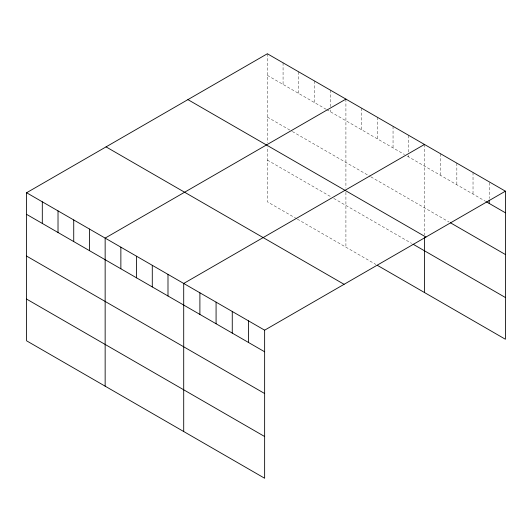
<?xml version="1.0" encoding="UTF-8"?>
<svg xmlns="http://www.w3.org/2000/svg" width="532" height="532" viewBox="0 0 532 532"><rect width="100%" height="100%" fill="white"/><g stroke="black" fill="none" stroke-linecap="round" stroke-linejoin="round"><path stroke-width="0.4" stroke-dasharray="2.66 2" d="M267.363 75.358L325.923 109.166M326.635 109.579L404.473 154.519M407.326 156.169L485.696 201.409M267.363 117.093L291.642 131.111M292.354 131.524L370.192 176.458M370.91 176.87L449.101 222.017M267.363 160.085L330.206 196.368M333.777 198.429L411.615 243.37M296.643 218.719L267.363 201.821L267.363 146.859M297.355 219.131L375.911 264.484M489.214 182.662L489.214 198.456M473.028 172.488L473.028 194.1M456.842 163.144L456.842 184.75M440.656 153.801L440.656 175.407M424.469 144.451L424.469 235.078M408.756 135.381L408.756 152.006M408.756 155.331L408.756 156.993M393.048 126.31L393.048 147.923M377.334 117.24L377.334 138.852M361.627 108.169L361.627 129.781M345.913 99.098L345.913 188.075M345.913 192.212L345.913 247.167M330.206 90.034L330.206 106.653M330.206 109.978L330.206 111.64M314.492 80.964L314.492 102.57M298.785 71.893L298.785 93.499M283.071 62.823L283.071 84.428M267.363 53.752L267.363 142.722"/><path stroke-width="0.8" d="M26.6 192.75L264.637 330.179L264.637 478.248L26.6 340.819L26.6 192.75L267.363 53.752L505.4 191.181L505.4 339.25L377.334 265.308M345.913 99.098L105.15 238.103L105.15 386.172M424.469 144.451L183.706 283.456L183.706 431.525M264.637 330.179L505.4 191.181M486.401 201.821L505.4 212.787M450.504 222.828L505.4 254.522M187.909 99.624L425.946 237.053M413.045 244.195L505.4 297.514M106.054 146.885L344.091 284.314M26.6 214.363L264.637 351.792M26.6 256.092L264.637 393.52M26.6 299.09L264.637 436.519M489.214 200.118L489.214 203.443M424.469 237.558L424.469 292.52M248.451 320.836L248.451 342.448M232.265 311.493L232.265 333.099M216.078 302.149L216.078 323.755M199.892 292.8L199.892 314.412M167.992 274.386L167.992 295.998M152.285 265.315L152.285 286.928M136.571 256.244L136.571 277.857M120.864 247.174L120.864 268.786M89.443 229.033L89.443 250.645M73.729 219.962L73.729 241.575M58.021 210.891L58.021 232.504M42.307 201.821L42.307 223.433"/></g></svg>
